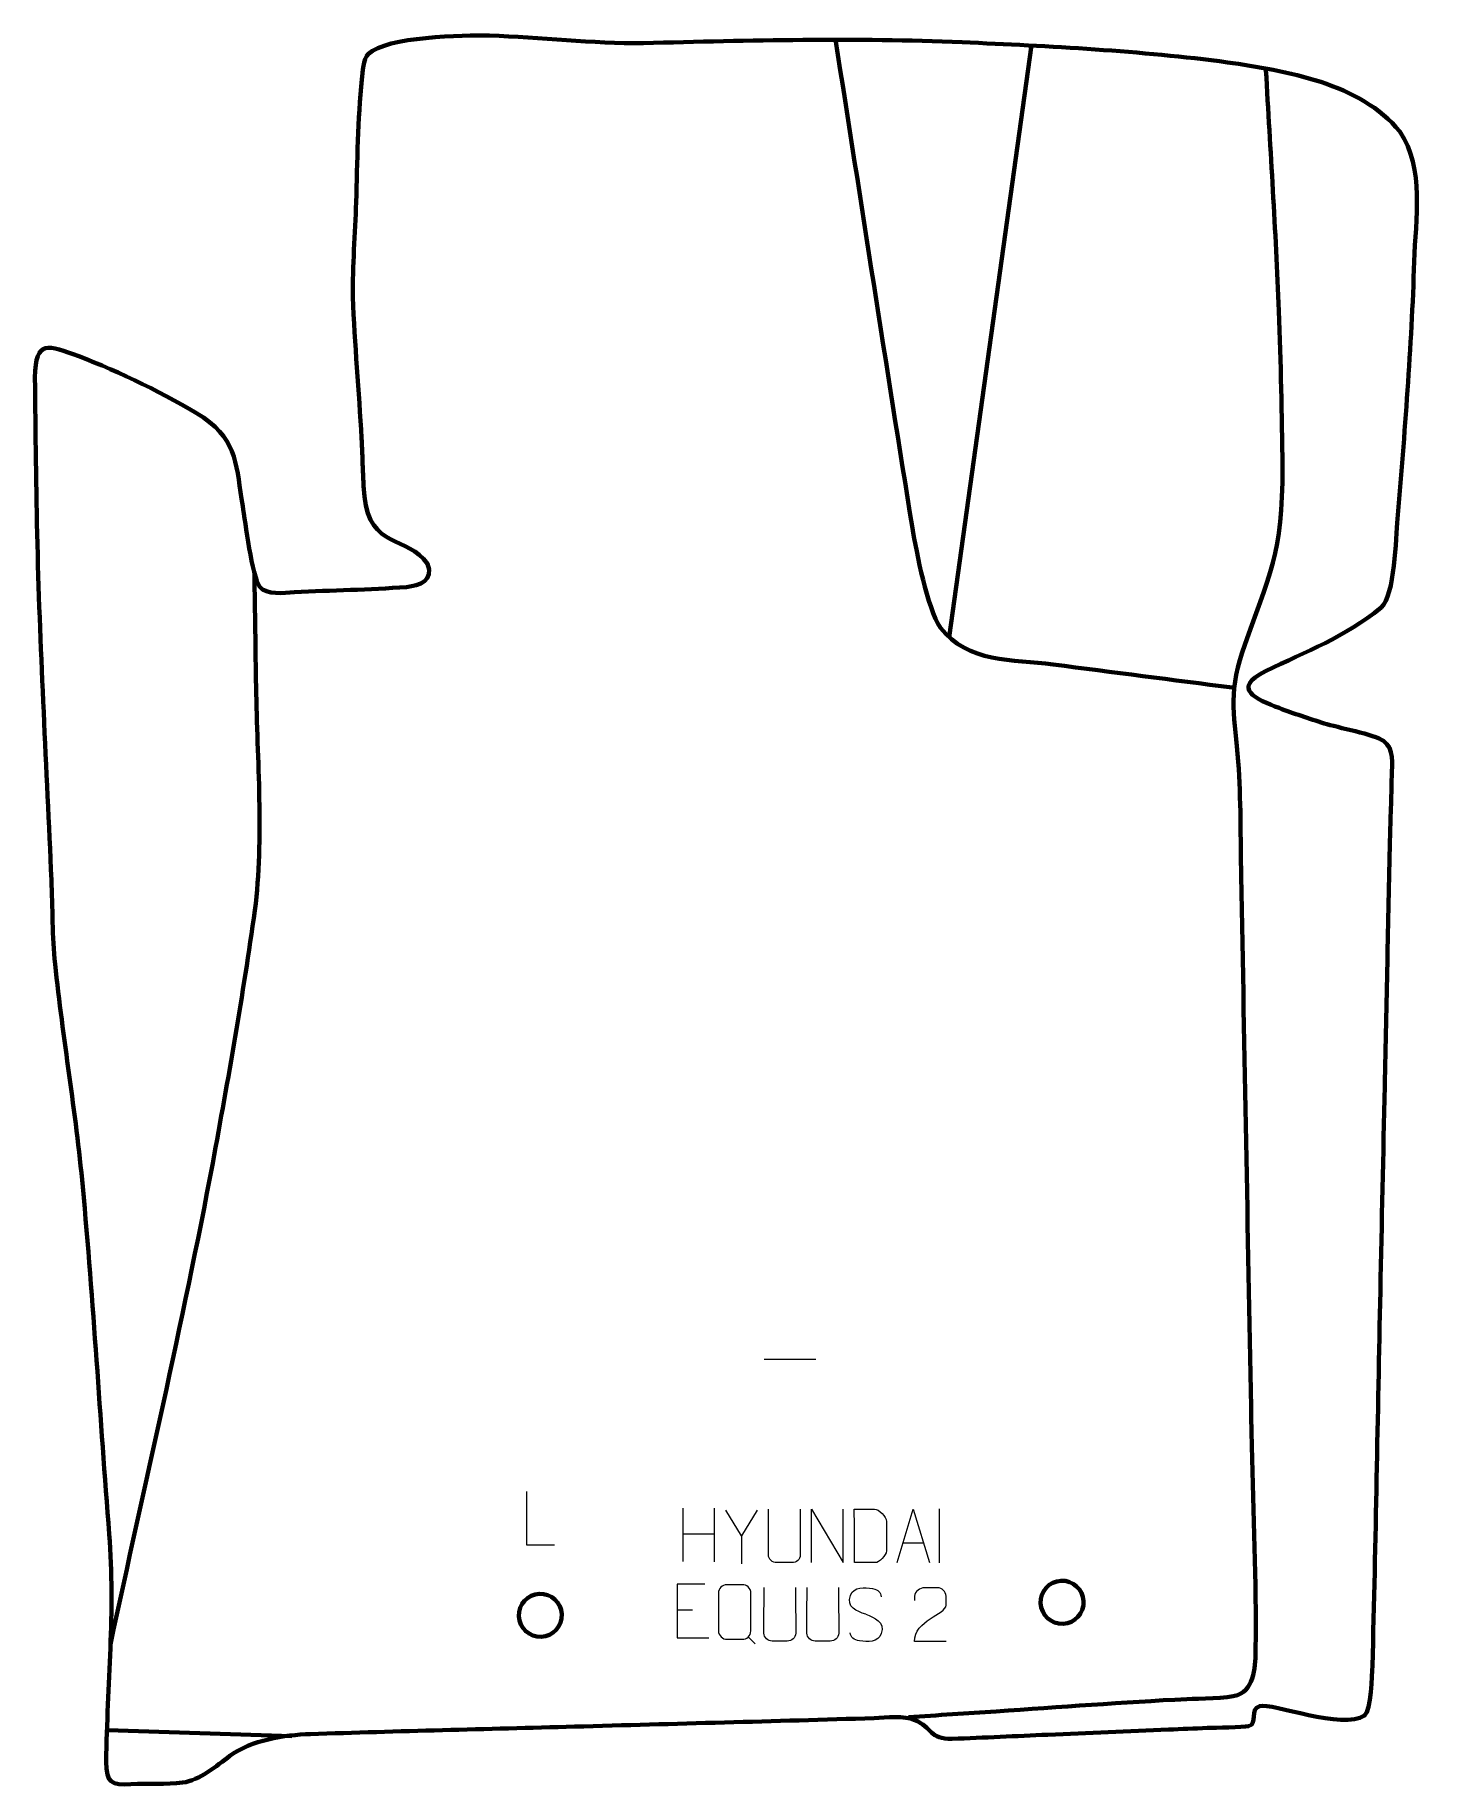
# Model space of a CAD drawing. Header units: millimetres. Extents: x 1656 to 2303, y 185 to 999.
import ezdxf

# ---------------------------------------------------------------- set-up
doc = ezdxf.new("R2010")
doc.units = ezdxf.units.MM
doc.header["$MEASUREMENT"] = 0
doc.layers.add('layer 2', color=7, linetype='Continuous')
doc.layers.add('layer 3', color=7, linetype='Continuous')

msp = doc.modelspace()

# ---------------------------------------------------------------- linework, layer by layer
at = {"layer": 'layer 2', "color": 142, "lineweight": 158}
for points, knots in [([(2028.628, 997.1301), (2040.5544, 921.423), (2052.177, 845.6038), (2064.4188, 769.9547), (2064.4188, 769.9547), (2066.3459, 758.4261), (2071.3187, 732.8529), (2077.4209, 723.5897), (2077.4209, 723.5897), (2090.1818, 707.1115), (2111.0775, 708.8681), (2129.9031, 706.466), (2129.9031, 706.466), (2157.6933, 702.9178), (2185.473, 699.2888), (2213.2578, 695.6979)], [0, 0, 0, 0, 0.2, 0.2, 0.2, 0.2, 0.4, 0.4, 0.4, 0.4, 0.6, 0.6, 0.6, 0.6, 1, 1, 1, 1]), ([(2228.95, 982.9949), (2230.9676, 945.642), (2233.4928, 908.3177), (2234.9254, 870.9352), (2234.9254, 870.9352), (2235.8265, 846.973), (2236.3775, 822.4365), (2236.656, 798.4546), (2236.656, 798.4546), (2236.6823, 757.1057), (2230.6604, 749.3974), (2217.9047, 712.1044), (2217.9047, 712.1044), (2211.2109, 692.104), (2214.4435, 681.3901), (2216.0159, 661.2662), (2216.0159, 661.2662), (2217.3254, 643.951), (2217.0763, 625.4044), (2217.4018, 607.93), (2217.4018, 607.93), (2218.9359, 525.6122), (2220.4696, 443.2945), (2222.0032, 360.9767), (2222.0032, 360.9767), (2222.1156, 354.938), (2222.2281, 348.8993), (2222.3406, 342.8605), (2222.3406, 342.8605), (2222.976, 311.5475), (2224.5033, 280.0384), (2224.1322, 248.7366), (2224.1322, 248.7366), (2224.0461, 241.4838), (2223.8661, 230.0169), (2215.7467, 227.1021), (2215.7467, 227.1021), (2211.0085, 225.4011), (2197.7304, 225.5045), (2192.1228, 225.2268), (2192.1228, 225.2268), (2162.5414, 223.762), (2133.0015, 221.46), (2103.4492, 219.5089), (2103.4492, 219.5089), (2089.8211, 218.6113), (2076.1931, 217.7136), (2062.5651, 216.8159)], [0, 0, 0, 0, 0.07692308, 0.07692308, 0.07692308, 0.07692308, 0.15384615, 0.15384615, 0.15384615, 0.15384615, 0.23076923, 0.23076923, 0.23076923, 0.23076923, 0.30769231, 0.30769231, 0.30769231, 0.30769231, 0.38461538, 0.38461538, 0.38461538, 0.38461538, 0.46153846, 0.46153846, 0.46153846, 0.46153846, 0.53846154, 0.53846154, 0.53846154, 0.53846154, 0.61538462, 0.61538462, 0.61538462, 0.61538462, 0.69230769, 0.69230769, 0.69230769, 0.69230769, 0.76923077, 0.76923077, 0.76923077, 0.76923077, 0.84615385, 0.84615385, 0.84615385, 0.84615385, 1, 1, 1, 1]), ([(1691.2214, 250.539), (1707.1339, 325.0296), (1724.7467, 399.6935), (1738.8338, 474.5028), (1738.8338, 474.5028), (1745.9654, 513.4229), (1752.9819, 552.9267), (1758.4391, 592.1045), (1758.4391, 592.1045), (1762.7159, 625.6766), (1759.503, 662.1251), (1758.9997, 696.0978), (1758.9997, 696.0978), (1758.7413, 713.5403), (1758.4812, 730.9829), (1758.2219, 748.4255)], [0, 0, 0, 0, 0.2, 0.2, 0.2, 0.2, 0.4, 0.4, 0.4, 0.4, 0.6, 0.6, 0.6, 0.6, 1, 1, 1, 1])]:
    msp.add_open_spline(points, degree=3, knots=knots, dxfattribs=at)
for points in [[(2081.4488, 719.1834), (2081.4488, 719.1834), (2119.7757, 994.5543), (2119.7757, 994.5543)], [(1775.5947, 207.9918), (1775.5947, 207.9918), (1689.9646, 210.6924), (1689.9646, 210.6924)]]:
    msp.add_open_spline(points, degree=3, dxfattribs=at)
at = {"layer": 'layer 2', "color": 142, "lineweight": 200}
for points in [[(2134.5268, 260.2588), (2129.0026, 260.0081), (2124.3211, 264.2833), (2124.0705, 269.8075), (2124.0705, 269.8075), (2123.8199, 275.3317), (2128.095, 280.0132), (2133.6193, 280.2638), (2133.6193, 280.2638), (2139.1435, 280.5145), (2143.825, 276.2393), (2144.0756, 270.7151), (2144.0756, 270.7151), (2144.3262, 265.1909), (2140.0511, 260.5094), (2134.5268, 260.2588)], [(1891.7062, 254.193), (1886.1819, 253.9424), (1881.5005, 258.2176), (1881.2498, 263.7418), (1881.2498, 263.7418), (1880.9992, 269.266), (1885.2743, 273.9475), (1890.7986, 274.1981), (1890.7986, 274.1981), (1896.3228, 274.4487), (1901.0043, 270.1736), (1901.2549, 264.6494), (1901.2549, 264.6494), (1901.5055, 259.1251), (1897.2304, 254.4437), (1891.7062, 254.193)]]:
    msp.add_open_spline(points, degree=3, knots=[0, 0, 0, 0, 0.2, 0.2, 0.2, 0.2, 0.4, 0.4, 0.4, 0.4, 0.6, 0.6, 0.6, 0.6, 1, 1, 1, 1], dxfattribs=at)
at = {"layer": 'layer 3', "color": 242, "lineweight": 158}
msp.add_open_spline([(1939.2899, 995.5277), (1989.1251, 996.733), (2037.6556, 998.0517), (2087.5498, 995.9366), (2087.5498, 995.9366), (2128.1637, 994.035), (2170.7892, 991.9797), (2211.0299, 986.5477), (2211.0299, 986.5477), (2237.9558, 982.696), (2273.0488, 976.8024), (2291.1997, 954.3572), (2291.1997, 954.3572), (2302.9518, 936.9292), (2298.4827, 913.823), (2297.9236, 893.8813), (2297.9236, 893.8813), (2296.6907, 854.2245), (2293.488, 813.7565), (2290.148, 774.1948), (2290.148, 774.1948), (2289.4827, 765.0985), (2288.8748, 738.8487), (2282.5312, 732.9129), (2282.5312, 732.9129), (2265.3833, 719.0038), (2247.9976, 712.8178), (2228.7047, 703.3077), (2228.7047, 703.3077), (2212.4665, 695.3034), (2224.6147, 690.226), (2235.007, 686.2375), (2235.007, 686.2375), (2241.8945, 683.5941), (2248.9492, 681.3897), (2255.9515, 679.0743), (2255.9515, 679.0743), (2262.1744, 677.1519), (2279.5441, 673.8572), (2283.6554, 670.9433), (2283.6554, 670.9433), (2288.6285, 667.4187), (2287.564, 660.0685), (2287.4683, 654.5502), (2287.4683, 654.5502), (2287.2973, 644.678), (2286.8502, 634.6927), (2286.6388, 624.7737), (2286.6388, 624.7737), (2285.8258, 586.6372), (2285.0126, 548.5007), (2284.1995, 510.3642), (2284.1995, 510.3642), (2283.5219, 478.5838), (2282.8444, 446.8034), (2282.167, 415.023), (2282.167, 415.023), (2280.9311, 356.9373), (2280.0456, 298.74), (2278.4643, 240.6752), (2278.4643, 240.6752), (2278.3465, 236.349), (2277.6795, 220.0138), (2274.8626, 217.5221), (2274.8626, 217.5221), (2264.6709, 210.7367), (2231.7608, 223.5375), (2226.0431, 221.9581), (2226.0431, 221.9581), (2220.9899, 220.5621), (2225.405, 213.6896), (2220.8825, 212.6767), (2220.8825, 212.6767), (2218.0809, 212.0492), (2205.4861, 211.9476), (2201.6438, 211.7855), (2201.6438, 211.7855), (2195.6232, 211.5315), (2189.6026, 211.276), (2183.5819, 211.0213), (2183.5819, 211.0213), (2164.8855, 210.2305), (2146.1892, 209.4396), (2127.4927, 208.6487), (2127.4927, 208.6487), (2112.6505, 208.0184), (2097.8076, 207.3116), (2082.9657, 206.7008), (2082.9657, 206.7008), (2072.161, 206.5611), (2073.794, 211.8914), (2065.5994, 215.4638), (2065.5994, 215.4638), (2060.4914, 217.6905), (2052.3073, 216.5535), (2046.6106, 216.3731), (2046.6106, 216.3731), (2000.1493, 214.9022), (1953.6732, 213.7285), (1907.2067, 212.414), (1907.2067, 212.414), (1866.2411, 211.2544), (1825.2142, 210.3064), (1784.2618, 208.933), (1784.2618, 208.933), (1772.003, 208.5219), (1756.9322, 206.1929), (1746.8386, 198.8244), (1746.8386, 198.8244), (1740.5396, 194.1831), (1732.7326, 187.3471), (1724.8169, 186.3818), (1724.8169, 186.3818), (1717.3154, 185.5609), (1708.5815, 185.9551), (1700.7919, 185.6298), (1700.7919, 185.6298), (1691.7385, 185.2516), (1689.2883, 186.1093), (1689.2119, 196.0008), (1689.2119, 196.0008), (1689.7308, 231.9727), (1693.5182, 265.7453), (1690.65, 301.9744), (1690.65, 301.9744), (1686.4239, 355.7518), (1683.2888, 409.878), (1678.3473, 463.5538), (1678.3473, 463.5538), (1675.0911, 498.3197), (1669.0815, 532.5725), (1665.4683, 567.1443), (1665.4683, 567.1443), (1664.1558, 579.7029), (1664.3019, 593.4921), (1663.7648, 606.2509), (1663.7648, 606.2509), (1661.57, 658.179), (1658.5204, 710.4586), (1657.2367, 762.375), (1657.2367, 762.375), (1656.6245, 788.1741), (1656.3564, 814.1961), (1656.1141, 840.01), (1656.1141, 840.01), (1656.3863, 857.9409), (1662.231, 855.06), (1676.4979, 849.8635), (1676.4979, 849.8635), (1695.4552, 842.6649), (1717.2445, 832.0576), (1734.5015, 821.417), (1734.5015, 821.417), (1750.9904, 809.9203), (1749.574, 798.1646), (1752.7927, 780.1625), (1752.7927, 780.1625), (1754.0475, 772.9713), (1757.1217, 747.362), (1760.5666, 742.8181), (1760.5666, 742.8181), (1763.9152, 738.4014), (1771.8076, 739.8831), (1776.8745, 740.1406), (1776.8745, 740.1406), (1794.0584, 740.993), (1811.8988, 741.1888), (1828.9561, 742.496), (1828.9561, 742.496), (1835.2061, 743.2255), (1841.7823, 745.5306), (1838.7855, 753.3031), (1838.7855, 753.3031), (1829.5015, 766.5161), (1811.8572, 760.1843), (1809.4493, 784.6447), (1809.4493, 784.6447), (1808.605, 793.2215), (1808.588, 802.8935), (1808.1049, 811.6684), (1808.1049, 811.6684), (1806.8784, 833.4301), (1804.7931, 855.7121), (1804.067, 877.399), (1804.067, 877.399), (1803.7193, 891.777), (1805.1904, 906.9674), (1805.5697, 921.5303), (1805.5697, 921.5303), (1806.0526, 940.0691), (1806.353, 960.2342), (1808.2261, 978.5913), (1808.2261, 978.5913), (1808.5683, 981.9452), (1808.7504, 987.9955), (1811.2907, 990.4851), (1811.2907, 990.4851), (1819.5592, 998.588), (1855.6007, 999.2792), (1867.5511, 998.9794), (1867.5511, 998.9794), (1891.5367, 998.3776), (1915.2272, 995.1388), (1939.2899, 995.5277)], degree=3, knots=[0, 0, 0, 0, 0.01923077, 0.01923077, 0.01923077, 0.01923077, 0.03846154, 0.03846154, 0.03846154, 0.03846154, 0.05769231, 0.05769231, 0.05769231, 0.05769231, 0.07692308, 0.07692308, 0.07692308, 0.07692308, 0.09615385, 0.09615385, 0.09615385, 0.09615385, 0.11538462, 0.11538462, 0.11538462, 0.11538462, 0.13461538, 0.13461538, 0.13461538, 0.13461538, 0.15384615, 0.15384615, 0.15384615, 0.15384615, 0.17307692, 0.17307692, 0.17307692, 0.17307692, 0.19230769, 0.19230769, 0.19230769, 0.19230769, 0.21153846, 0.21153846, 0.21153846, 0.21153846, 0.23076923, 0.23076923, 0.23076923, 0.23076923, 0.25, 0.25, 0.25, 0.25, 0.26923077, 0.26923077, 0.26923077, 0.26923077, 0.28846154, 0.28846154, 0.28846154, 0.28846154, 0.30769231, 0.30769231, 0.30769231, 0.30769231, 0.32692308, 0.32692308, 0.32692308, 0.32692308, 0.34615385, 0.34615385, 0.34615385, 0.34615385, 0.36538462, 0.36538462, 0.36538462, 0.36538462, 0.38461538, 0.38461538, 0.38461538, 0.38461538, 0.40384615, 0.40384615, 0.40384615, 0.40384615, 0.42307692, 0.42307692, 0.42307692, 0.42307692, 0.44230769, 0.44230769, 0.44230769, 0.44230769, 0.46153846, 0.46153846, 0.46153846, 0.46153846, 0.48076923, 0.48076923, 0.48076923, 0.48076923, 0.5, 0.5, 0.5, 0.5, 0.51923077, 0.51923077, 0.51923077, 0.51923077, 0.53846154, 0.53846154, 0.53846154, 0.53846154, 0.55769231, 0.55769231, 0.55769231, 0.55769231, 0.57692308, 0.57692308, 0.57692308, 0.57692308, 0.59615385, 0.59615385, 0.59615385, 0.59615385, 0.61538462, 0.61538462, 0.61538462, 0.61538462, 0.63461538, 0.63461538, 0.63461538, 0.63461538, 0.65384615, 0.65384615, 0.65384615, 0.65384615, 0.67307692, 0.67307692, 0.67307692, 0.67307692, 0.69230769, 0.69230769, 0.69230769, 0.69230769, 0.71153846, 0.71153846, 0.71153846, 0.71153846, 0.73076923, 0.73076923, 0.73076923, 0.73076923, 0.75, 0.75, 0.75, 0.75, 0.76923077, 0.76923077, 0.76923077, 0.76923077, 0.78846154, 0.78846154, 0.78846154, 0.78846154, 0.80769231, 0.80769231, 0.80769231, 0.80769231, 0.82692308, 0.82692308, 0.82692308, 0.82692308, 0.84615385, 0.84615385, 0.84615385, 0.84615385, 0.86538462, 0.86538462, 0.86538462, 0.86538462, 0.88461538, 0.88461538, 0.88461538, 0.88461538, 0.90384615, 0.90384615, 0.90384615, 0.90384615, 0.92307692, 0.92307692, 0.92307692, 0.92307692, 0.94230769, 0.94230769, 0.94230769, 0.94230769, 0.96153846, 0.96153846, 0.96153846, 0.96153846, 1, 1, 1, 1], dxfattribs=at)
at = {"layer": 'layer 3', "color": 250, "lineweight": 9}
for points in [[(1995.4787, 383.3441), (1995.4787, 383.3441), (2019.4567, 383.3441), (2019.4567, 383.3441)], [(1957.5164, 313.9827), (1957.5164, 313.9827), (1957.5164, 289.2052), (1957.5164, 289.2052)], [(1972.1597, 313.9827), (1972.1597, 313.9827), (1972.1597, 289.0292), (1972.1597, 289.0292)], [(1984.8382, 301.1543), (1984.8382, 301.1543), (1977.5173, 313.053), (1977.5173, 313.053)], [(2076.8382, 313.6414), (2076.8382, 313.6414), (2076.8382, 288.6673), (2076.8382, 288.6673)], [(1957.5164, 302.1004), (1957.5164, 302.1004), (1972.1597, 302.1008), (1972.1597, 302.1008)], [(2060.0903, 297.927), (2060.0903, 297.927), (2069.586, 297.927), (2069.586, 297.927)], [(1954.8825, 266.7154), (1954.8825, 266.7154), (1962.0506, 266.7154), (1962.0506, 266.7154)], [(1988.0591, 254.1154), (1988.0591, 254.1154), (1991.2693, 250.9085), (1991.2693, 250.9085)]]:
    msp.add_open_spline(points, degree=3, dxfattribs=at)
for points, knots in [([(1897.9026, 296.7665), (1897.9026, 296.7665), (1884.9535, 296.7665), (1884.9535, 296.7665), (1884.9535, 296.7665), (1884.9535, 296.7665), (1884.9535, 321.7201), (1884.9535, 321.7201)], [0, 0, 0, 0, 0.33333333, 0.33333333, 0.33333333, 0.33333333, 1, 1, 1, 1]), ([(1992.1606, 313.053), (1992.1606, 313.053), (1984.8382, 301.1543), (1984.8382, 301.1543), (1984.8382, 301.1543), (1984.8382, 301.1543), (1984.8389, 288.0994), (1984.8389, 288.0994)], [0, 0, 0, 0, 0.33333333, 0.33333333, 0.33333333, 0.33333333, 1, 1, 1, 1]), ([(2012.1654, 313.6353), (2012.165, 308.0958), (2012.2608, 297.894), (2012.2612, 292.3536), (2012.2612, 292.3536), (2012.1214, 290.1141), (2010.4442, 288.6879), (2008.2965, 288.6774), (2008.2965, 288.6774), (2005.9646, 288.6778), (2003.6327, 288.6778), (2001.3012, 288.6774), (2001.3012, 288.6774), (1999.3762, 288.5759), (1997.4041, 290.3924), (1997.4153, 292.3369), (1997.4153, 292.3369), (1997.4156, 297.8988), (1997.511, 308.0742), (1997.5106, 313.6353)], [0, 0, 0, 0, 0.16666667, 0.16666667, 0.16666667, 0.16666667, 0.33333333, 0.33333333, 0.33333333, 0.33333333, 0.5, 0.5, 0.5, 0.5, 0.66666667, 0.66666667, 0.66666667, 0.66666667, 1, 1, 1, 1]), ([(2017.5108, 288.6776), (2017.5108, 288.6776), (2017.5108, 313.6311), (2017.5108, 313.6311), (2017.5108, 313.6311), (2017.5108, 313.6311), (2032.1656, 288.6776), (2032.1656, 288.6776), (2032.1656, 288.6776), (2032.1656, 288.6776), (2032.1656, 313.6311), (2032.1656, 313.6311)], [0, 0, 0, 0, 0.25, 0.25, 0.25, 0.25, 0.5, 0.5, 0.5, 0.5, 1, 1, 1, 1]), ([(2037.4459, 288.7057), (2039.7777, 288.7061), (2044.7279, 288.6821), (2047.0594, 288.6818), (2047.0594, 288.6818), (2048.9844, 288.5764), (2052.303, 292.118), (2052.2918, 294.1353), (2052.2918, 294.1353), (2052.2914, 299.9054), (2052.2914, 302.0751), (2052.2918, 307.8444), (2052.2918, 307.8444), (2052.2875, 309.9825), (2048.913, 313.6426), (2046.7606, 313.6291), (2046.7606, 313.6291), (2044.4349, 313.6291), (2039.7106, 313.6291), (2037.3845, 313.6291), (2037.3845, 313.6291), (2037.3849, 307.8822), (2037.4462, 294.453), (2037.4459, 288.7057)], [0, 0, 0, 0, 0.14285714, 0.14285714, 0.14285714, 0.14285714, 0.28571429, 0.28571429, 0.28571429, 0.28571429, 0.42857143, 0.42857143, 0.42857143, 0.42857143, 0.57142857, 0.57142857, 0.57142857, 0.57142857, 0.71428571, 0.71428571, 0.71428571, 0.71428571, 1, 1, 1, 1]), ([(2057.3677, 288.6776), (2057.3677, 288.6776), (2064.7387, 313.6311), (2064.7387, 313.6311), (2064.7387, 313.6311), (2064.7387, 313.6311), (2072.3086, 288.6776), (2072.3086, 288.6776)], [0, 0, 0, 0, 0.33333333, 0.33333333, 0.33333333, 0.33333333, 1, 1, 1, 1]), ([(1967.7564, 278.5951), (1967.7564, 278.5951), (1954.8825, 278.5951), (1954.8825, 278.5951), (1954.8825, 278.5951), (1954.8825, 278.5951), (1954.8825, 253.6415), (1954.8825, 253.6415), (1954.8825, 253.6415), (1954.8825, 253.6415), (1969.7483, 253.6415), (1969.7483, 253.6415)], [0, 0, 0, 0, 0.25, 0.25, 0.25, 0.25, 0.5, 0.5, 0.5, 0.5, 1, 1, 1, 1]), ([(1978.129, 278.4168), (1980.4968, 278.4168), (1982.8648, 278.4168), (1985.2328, 278.4168), (1985.2328, 278.4168), (1987.2146, 278.453), (1989.2419, 276.9345), (1989.269, 274.4529), (1989.269, 274.4529), (1989.2687, 268.6023), (1989.2687, 262.7514), (1989.269, 256.9), (1989.269, 256.9), (1989.1268, 254.5347), (1987.4193, 253.0284), (1985.2328, 253.0174), (1985.2328, 253.0174), (1982.8588, 253.0179), (1980.485, 253.0179), (1978.1115, 253.0174), (1978.1115, 253.0174), (1976.1516, 252.9102), (1974.1438, 254.8287), (1974.1553, 256.8824), (1974.1553, 256.8824), (1974.1556, 262.7564), (1974.1556, 268.6302), (1974.1553, 274.5036), (1974.1553, 274.5036), (1974.1596, 276.6802), (1975.9378, 278.4305), (1978.129, 278.4168)], [0, 0, 0, 0, 0.11111111, 0.11111111, 0.11111111, 0.11111111, 0.22222222, 0.22222222, 0.22222222, 0.22222222, 0.33333333, 0.33333333, 0.33333333, 0.33333333, 0.44444444, 0.44444444, 0.44444444, 0.44444444, 0.55555556, 0.55555556, 0.55555556, 0.55555556, 0.66666667, 0.66666667, 0.66666667, 0.66666667, 0.77777778, 0.77777778, 0.77777778, 0.77777778, 1, 1, 1, 1]), ([(2010.0395, 277.144), (2010.0391, 271.6045), (2010.1349, 261.4027), (2010.1353, 255.8623), (2010.1353, 255.8623), (2009.9955, 253.6228), (2008.3183, 252.1966), (2006.1706, 252.1861), (2006.1706, 252.1861), (2003.8387, 252.1865), (2001.5068, 252.1865), (1999.1753, 252.1861), (1999.1753, 252.1861), (1997.2503, 252.0846), (1995.2782, 253.9011), (1995.2894, 255.8456), (1995.2894, 255.8456), (1995.2897, 261.4075), (1995.3851, 271.5829), (1995.3847, 277.144)], [0, 0, 0, 0, 0.16666667, 0.16666667, 0.16666667, 0.16666667, 0.33333333, 0.33333333, 0.33333333, 0.33333333, 0.5, 0.5, 0.5, 0.5, 0.66666667, 0.66666667, 0.66666667, 0.66666667, 1, 1, 1, 1]), ([(2030.0395, 277.144), (2030.0391, 271.6045), (2030.1349, 261.4027), (2030.1353, 255.8623), (2030.1353, 255.8623), (2029.9955, 253.6228), (2028.3183, 252.1966), (2026.1706, 252.1861), (2026.1706, 252.1861), (2023.8387, 252.1865), (2021.5068, 252.1865), (2019.1753, 252.1861), (2019.1753, 252.1861), (2017.2503, 252.0846), (2015.2782, 253.9011), (2015.2894, 255.8456), (2015.2894, 255.8456), (2015.2897, 261.4075), (2015.3851, 271.5829), (2015.3847, 277.144)], [0, 0, 0, 0, 0.16666667, 0.16666667, 0.16666667, 0.16666667, 0.33333333, 0.33333333, 0.33333333, 0.33333333, 0.5, 0.5, 0.5, 0.5, 0.66666667, 0.66666667, 0.66666667, 0.66666667, 1, 1, 1, 1]), ([(2042.7123, 264.6631), (2038.464, 266.1335), (2033.5559, 267.9293), (2035.561, 273.4496), (2035.561, 273.4496), (2037.0645, 277.5895), (2042.2781, 277.201), (2045.8817, 276.5999), (2045.8817, 276.5999), (2048.7423, 276.1227), (2049.607, 274.9095), (2049.9176, 272.8254)], [0, 0, 0, 0, 0.25, 0.25, 0.25, 0.25, 0.5, 0.5, 0.5, 0.5, 1, 1, 1, 1]), ([(2080.0783, 252.0021), (2075.1639, 252.0024), (2070.2495, 252.0024), (2065.3354, 252.0021), (2065.3354, 252.0021), (2065.3354, 261.9344), (2079.9864, 264.5756), (2080.0783, 268.8859), (2080.0783, 268.8859), (2080.078, 270.31), (2080.078, 271.7337), (2080.0783, 273.157), (2080.0783, 273.157), (2080.0614, 275.2341), (2077.9386, 276.9589), (2076.2676, 276.9762), (2076.2676, 276.9762), (2074.1944, 276.9758), (2072.1215, 276.9758), (2070.0491, 276.9762), (2070.0491, 276.9762), (2068.227, 276.9927), (2065.4023, 275.2006), (2065.3354, 273.107), (2065.3354, 273.107), (2065.3354, 273.107), (2065.3354, 271.0522), (2065.3354, 271.0522)], [0, 0, 0, 0, 0.125, 0.125, 0.125, 0.125, 0.25, 0.25, 0.25, 0.25, 0.375, 0.375, 0.375, 0.375, 0.5, 0.5, 0.5, 0.5, 0.625, 0.625, 0.625, 0.625, 0.75, 0.75, 0.75, 0.75, 1, 1, 1, 1]), ([(2042.7123, 264.663), (2046.7309, 263.0163), (2051.7604, 261.128), (2049.9264, 255.7677), (2049.9264, 255.7677), (2048.4666, 251.5013), (2043.5558, 251.758), (2039.8297, 252.3127), (2039.8297, 252.3127), (2037.0797, 252.7225), (2035.8588, 253.936), (2035.4808, 256.0482)], [0, 0, 0, 0, 0.25, 0.25, 0.25, 0.25, 0.5, 0.5, 0.5, 0.5, 1, 1, 1, 1])]:
    msp.add_open_spline(points, degree=3, knots=knots, dxfattribs=at)

doc.saveas('drawing.dxf')
